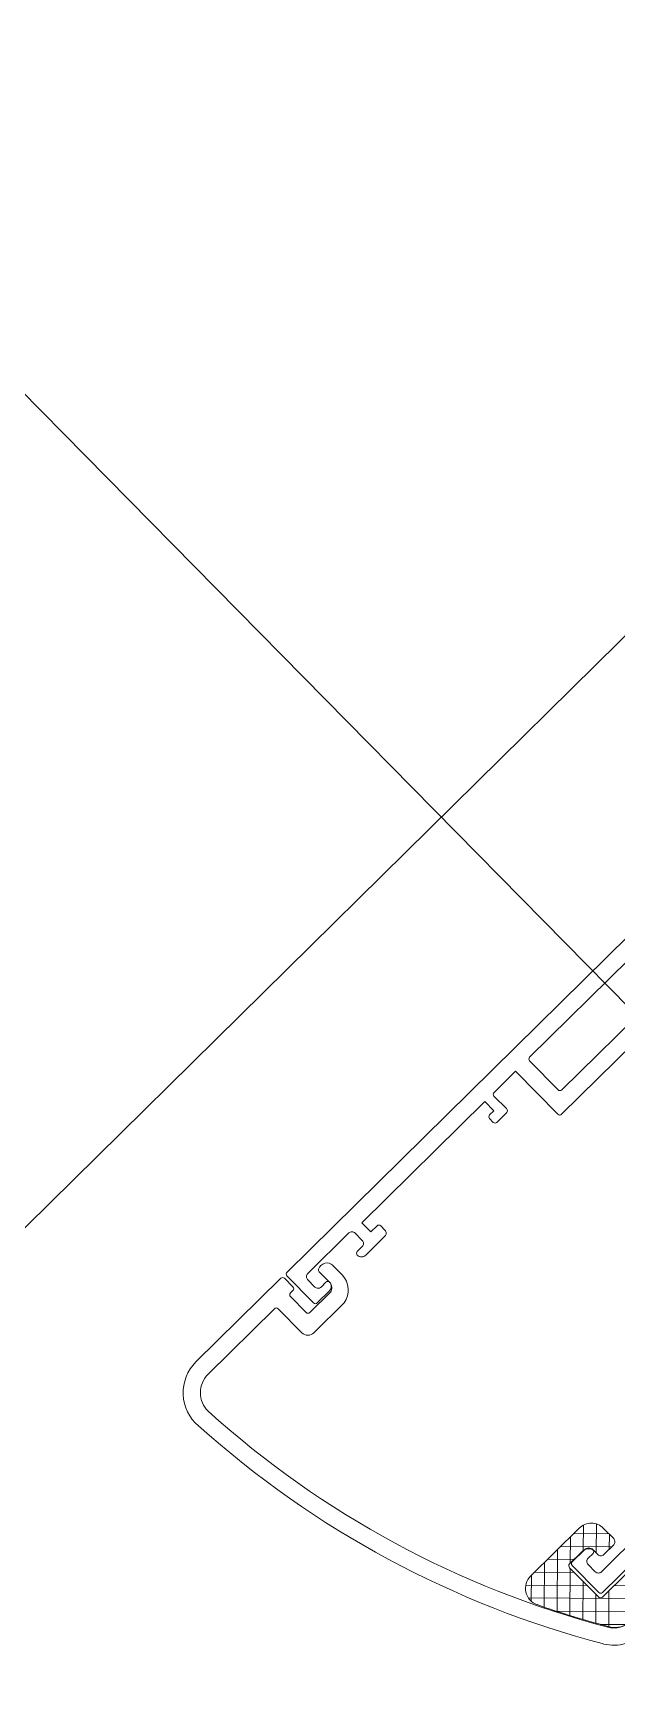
# Model space of a CAD drawing. Header units: centimetres. Extents: x 118932 to 154602, y -32682 to -23521.
# Drawn here: x 137897.77 to 137904.54, y -25374.28 to -25355.13 of the extents above; entities that cross this region are included whole.
import ezdxf

# ---------------------------------------------------------------- set-up
doc = ezdxf.new("R2010")
doc.units = ezdxf.units.CM
doc.header["$LTSCALE"] = 50
doc.header["$MEASUREMENT"] = 0
for name, color, linetype, lineweight, true_color in [('GEN_00_BL_Yazı', 7, 'Continuous', 0, 0x4f5250), ('GEN_02_TF_Pencere', 7, 'Continuous', 9, 0x6093ac), ('GEN_05_ML_Mermer', 7, 'Continuous', 9, 0x9d8692)]:
    doc.layers.add(name, color=color, linetype=linetype, lineweight=lineweight, true_color=true_color)

# ---------------------------------------------------------------- blocks, each defined once
blk = doc.blocks.new('P20')
at = {"layer": 'GEN_00_BL_Yazı'}
blk.add_line((62850.295, 12036.885, 0), (62850.279, 11986.882, 0), dxfattribs=at)
at = {"layer": 'GEN_02_TF_Pencere', "extrusion": (0, 0, -1)}
for p, q in [((62843.833, 12004.384, 0), (62845.214, 12004.384, 0)), ((62853.255, 12004.377, 0), (62845.315, 12004.384, 0)), ((62844.914, 12004.184, 0), (62843.833, 12004.184, 0)), ((62845.214, 12004.184, 0), (62845.174, 12004.184, 0)), ((62845.244, 12004.354, 0), (62845.244, 12004.214, 0)), ((62845.285, 12004.354, 0), (62845.284, 12003.914, 0)), ((62845.475, 12004.204, 0), (62846.145, 12004.203, 0)), ((62846.334, 12004.033, 0), (62846.334, 12004.183, 0)), ((62846.334, 12004.183, 0), (62848.334, 12004.181, 0)), ((62844.944, 12003.765, 0), (62844.944, 12004.154, 0)), ((62845.144, 12004.154, 0), (62845.144, 12003.895, 0)), ((62845.424, 12004.034, 0), (62845.424, 12004.154, 0)), ((62845.584, 12003.954, 0), (62845.584, 12004.125, 0)), ((62845.748, 12004.064, 0), (62845.748, 12003.914, 0)), ((62846.194, 12004.153, 0), (62846.194, 12004.033, 0)), ((62846.434, 12004.033, 0), (62846.334, 12004.033, 0)), ((62846.464, 12003.933, 0), (62846.464, 12004.003, 0)), ((62848.234, 12004.001, 0), (62848.234, 12003.941, 0)), ((62848.334, 12004.031, 0), (62848.264, 12004.031, 0)), ((62848.334, 12004.181, 0), (62848.334, 12004.031, 0)), ((62848.454, 12003.941, 0), (62848.454, 12004.151, 0)), ((62848.484, 12004.181, 0), (62848.834, 12004.181, 0)), ((62848.834, 12004.181, 0), (62848.834, 12003.48, 0)), ((62849.034, 12003.68, 0), (62849.034, 12004.151, 0)), ((62849.064, 12004.181, 0), (62850.684, 12004.179, 0)), ((62845.174, 12003.865, 0), (62845.509, 12003.865, 0)), ((62845.314, 12003.884, 0), (62845.514, 12003.884, 0)), ((62845.554, 12003.984, 0), (62845.474, 12003.984, 0)), ((62846.144, 12003.983, 0), (62846.064, 12003.983, 0)), ((62846.104, 12003.883, 0), (62846.414, 12003.883, 0)), ((62848.264, 12003.911, 0), (62848.424, 12003.911, 0)), ((62845.537, 12003.665, 0), (62845.044, 12003.665, 0)), ((62850.684, 12003.649, 0), (62849.064, 12003.65, 0)), ((62848.864, 12003.45, 0), (62850.634, 12003.449, 0)), ((62844.654, 11999.684, 0), (62844.866, 11999.896, 0)), ((62844.713, 11999.53, 0), (62845.078, 11999.896, 0)), ((62845.244, 11999.359, 0), (62844.742, 11999.861, 0)), ((62844.785, 11999.39, 0), (62845.291, 11999.896, 0)), ((62845.644, 11999.896, 0), (62844.854, 11999.896, 0)), ((62845.244, 11999.572, 0), (62844.92, 11999.896, 0)), ((62845.348, 11999.679, 0), (62845.132, 11999.896, 0)), ((62845.286, 11999.679, 0), (62845.503, 11999.896, 0)), ((62845.762, 11999.478, 0), (62845.344, 11999.896, 0)), ((62845.497, 11999.678, 0), (62845.705, 11999.886, 0)), ((62845.844, 11999.608, 0), (62845.556, 11999.896, 0)), ((62845.583, 11999.551, 0), (62845.821, 11999.789, 0)), ((62845.683, 11998.708, 0), (62844.658, 11999.734, 0)), ((62844.858, 11999.251, 0), (62845.244, 11999.637, 0)), ((62845.244, 11999.168, 0), (62845.244, 11999.648, 0)), ((62845.274, 11999.679, 0), (62845.474, 11999.679, 0)), ((62845.283, 11999.645, 0), (62845.283, 11999.205, 0)), ((62845.513, 11999.675, 0), (62845.313, 11999.675, 0)), ((62845.583, 11999.588, 0), (62845.583, 11999.528, 0)), ((62845.721, 11999.478, 0), (62845.844, 11999.6, 0)), ((62845.844, 11999.528, 0), (62845.844, 11999.695, 0)), ((62845.471, 11998.708, 0), (62844.779, 11999.4, 0)), ((62844.933, 11999.114, 0), (62845.244, 11999.425, 0)), ((62845.423, 11999.405, 0), (62845.423, 11999.525, 0)), ((62845.473, 11999.575, 0), (62845.553, 11999.575, 0)), ((62845.633, 11999.478, 0), (62845.794, 11999.478, 0)), ((62845.009, 11998.978, 0), (62845.244, 11999.213, 0)), ((62846.143, 11999.355, 0), (62845.473, 11999.355, 0)), ((62845.087, 11998.844, 0), (62845.381, 11999.138, 0)), ((62849.583, 11999.136, 0), (62845.274, 11999.138, 0)), ((62845.313, 11999.175, 0), (62855.253, 11999.172, 0)), ((62845.313, 11999.175, 0), (62845.313, 11999.175, 0)), ((62845.895, 11998.708, 0), (62845.465, 11999.138, 0)), ((62845.249, 11998.718, 0), (62845.037, 11998.929, 0)), ((62844.904, 11998.743, 0), (62844.904, 11998.743, 0))]:
    blk.add_line(p, q, dxfattribs=at)
for centre, radius, start, end in [((-62843.833, 12003.884, 0), 0.5, 354.4969, 90.0181), ((-62845.214, 12004.354, 0), 0.03, 90.0181, 180.0182), ((-62845.315, 12004.354, 0), 0.03, 0.0512, 45.0511), ((-62845.315, 12004.354, 0), 0.03, 45.0511, 90.051), ((-62843.833, 12003.884, 0), 0.3, 359.1969, 90.0181), ((-62844.914, 12004.154, 0), 0.03, 90.0181, 180.0182), ((-62845.174, 12004.154, 0), 0.03, 0.0181, 90.0182), ((-62845.214, 12004.214, 0), 0.03, 180.0181, 270.0182), ((-62845.474, 12004.154, 0), 0.05, 0.051, 90.0511), ((-62846.144, 12004.153, 0), 0.05, 90.051, 180.0511), ((-62845.474, 12004.034, 0), 0.05, 270.051, 0.0511), ((-62845.614, 12004.125, 0), 0.03, 0.018, 61.3088), ((-62845.648, 12004.064, 0), 0.1, 61.2832, 180.0438), ((-62846.144, 12004.033, 0), 0.05, 180.051, 270.0511), ((-62846.434, 12004.003, 0), 0.03, 90.0509, 180.051), ((-62848.264, 12004.001, 0), 0.03, 0.0509, 90.051), ((-62848.484, 12004.151, 0), 0.03, 0.0509, 90.051), ((-62849.064, 12004.151, 0), 0.03, 0.0509, 90.051), ((-62854.664, 12004.536, 0), 11.35, 329.3078, 356.4678), ((-62854.664, 12004.536, 0), 11.15, 329.3152, 356.6296), ((-62845.174, 12003.895, 0), 0.03, 270.0181, 0.0182), ((-62845.314, 12003.914, 0), 0.03, 270.051, 0.0511), ((-62845.494, 12003.954, 0), 0.0907, 180.1763, 260.0591), ((-62845.514, 12003.954, 0), 0.07, 180.0509, 270.051), ((-62845.494, 12003.915, 0), 0.254, 180.1763, 260.0591), ((-62845.554, 12003.954, 0), 0.03, 90.051, 180.0511), ((-62846.064, 12003.953, 0), 0.03, 0.051, 90.0511), ((-62846.104, 12003.953, 0), 0.07, 270.051, 0.0511), ((-62846.414, 12003.933, 0), 0.05, 180.051, 270.0511), ((-62848.264, 12003.941, 0), 0.03, 270.051, 0.0511), ((-62848.424, 12003.941, 0), 0.03, 180.051, 270.0511), ((-62845.044, 12003.765, 0), 0.1, 270.0181, 0.0182), ((-62849.064, 12003.68, 0), 0.03, 270.051, 0.0511), ((-62848.864, 12003.48, 0), 0.03, 270.0512, 0.0511), ((-62844.854, 11999.696, 0), 0.2, 333.8324, 90.0181), ((-62845.644, 11999.696, 0), 0.2, 90.0181, 180.0182), ((-62854.663, 12004.516, 0), 11.129, 329.316, 333.8324), ((-62845.275, 11999.648, 0), 0.0312, 359.6444, 87.7448), ((-62845.313, 11999.645, 0), 0.03, 0.0181, 90.0182), ((-62845.48, 11999.575, 0), 0.104, 86.8924, 173.2242), ((-62845.513, 11999.605, 0), 0.07, 90.0181, 180.0182), ((-62845.553, 11999.605, 0), 0.03, 180.0181, 270.0182), ((-62845.473, 11999.525, 0), 0.05, 0.0181, 90.0182), ((-62845.473, 11999.405, 0), 0.05, 270.0181, 0.0182), ((-62845.633, 11999.528, 0), 0.05, 270.0181, 0.0182), ((-62845.794, 11999.528, 0), 0.05, 180.0181, 270.0182), ((-62845.313, 11999.205, 0), 0.03, 270.0181, 0.0182), ((-62845.274, 11999.168, 0), 0.03, 270.0181, 0.0182), ((-62845.323, 11998.998, 0), 0.291, 271.7049, 328.3515), ((-62845.323, 11998.978, 0), 0.271, 271.766, 328.3165), ((-62845.323, 11998.998, 0), 0.491, 268.7197, 328.5725)]:
    blk.add_arc(centre, radius, start, end, dxfattribs=at)
at = {"layer": 'GEN_05_ML_Mermer', "elevation": 0}
blk.add_lwpolyline([(62920.279, 11988.845), (62780.279, 11988.919), (62780.285, 12006.918), (62920.285, 12006.844)], close=True, dxfattribs=at)
blk = doc.blocks.new('DOGRAMA LEVEL 0 E BLOK')
at = {"rotation": 44.91157846050665}
blk.add_blockref('P20', (-36225.142, -52048.512, 0), dxfattribs=at)

msp = doc.modelspace()

# ---------------------------------------------------------------- block references
at = {"rotation": 359.6887739338809}
msp.add_blockref('DOGRAMA LEVEL 0 E BLOK', (138089.785, -26193.192), dxfattribs=at)

doc.saveas('drawing.dxf')
